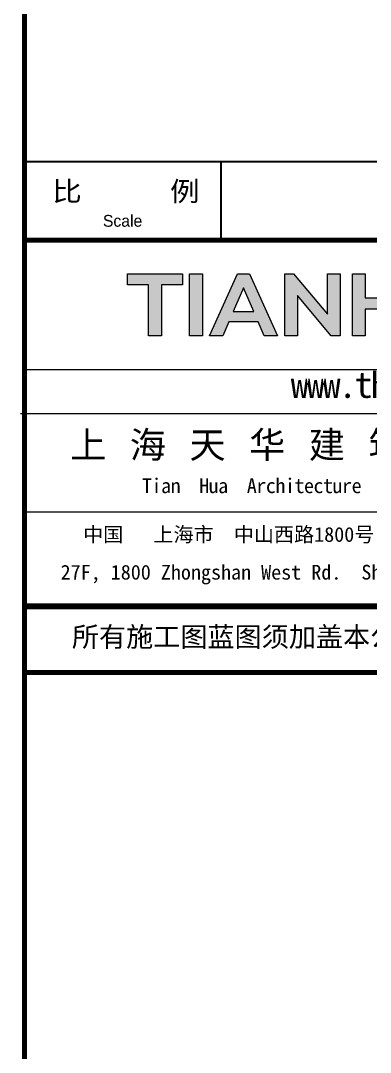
# Model space of a CAD drawing. Header units: millimetres. Extents: x -714894 to -19295, y 3400 to 234118.
# Drawn here: x -209786 to -206224, y 103923 to 114435 of the extents above; entities that cross this region are included whole.
import ezdxf
from ezdxf.enums import TextEntityAlignment as Align

# ---------------------------------------------------------------- set-up
doc = ezdxf.new("R2010")
doc.units = ezdxf.units.MM
doc.header["$LTSCALE"] = 500
for name, color, linetype in [('_U+56FE_U+5C42 1', 7, 'Continuous'), ('C-SHET-LOGO', 7, 'Continuous'), ('C-SHET-SHET', 144, 'Continuous')]:
    doc.layers.add(name, color=color, linetype=linetype)
doc.styles.add('STYLEP4', font='GOTHIC.TTF')
doc.styles.add('TH-STYLE2', font='', dxfattribs={"width": 0.8})
doc.styles.add('TH-STYLEP5', font='')
doc.styles.add('TuKuang', font='Stfangso_0.ttf', dxfattribs={"width": 1.1})
doc.styles.get('TH-STYLE2').set_extended_font_data('STXihei')
doc.styles.get('TH-STYLEP5').set_extended_font_data('STXihei')

# ---------------------------------------------------------------- blocks, each defined once
blk = doc.blocks.new('block 8-1')
at = {"layer": '_U+56FE_U+5C42 1'}
h = blk.add_hatch(color=255, dxfattribs=at)
h.dxf.hatch_style = 2
h.paths.add_polyline_path([(1397.4, -2799), (1397.4, -2704.7), (1358.4, -2704.7), (1358.4, -2684.3), (1459.9, -2684.3), (1459.9, -2704.7), (1420.9, -2704.7), (1420.9, -2799)])
h = blk.add_hatch(color=255, dxfattribs=at)
h.dxf.hatch_style = 2
h.paths.add_polyline_path([(1473.1, -2684.3), (1496.6, -2684.3), (1496.6, -2799), (1473.1, -2799)])
h = blk.add_hatch(color=255, dxfattribs=at)
h.dxf.hatch_style = 2
h.paths.add_polyline_path([(1610.6, -2799), (1599.4, -2773.1), (1545.2, -2773.1), (1534.2, -2799), (1509.7, -2799), (1561.3, -2684.3), (1583.6, -2684.3), (1635.3, -2799)])
h.paths.add_polyline_path([(1591.3, -2754), (1572.3, -2710), (1553.4, -2754)])
h = blk.add_hatch(color=255, dxfattribs=at)
h.dxf.hatch_style = 2
h.paths.add_polyline_path([(1734.5, -2799), (1672, -2724.3), (1672, -2799), (1648.6, -2799), (1648.6, -2684.3), (1664.9, -2684.3), (1727.4, -2759.1), (1727.4, -2684.3), (1750.8, -2684.3), (1750.8, -2799)])
h = blk.add_hatch(color=255, dxfattribs=at)
h.dxf.hatch_style = 2
h.paths.add_polyline_path([(1852.1, -2799), (1852.1, -2749.5), (1797, -2749.5), (1797, -2799), (1773.5, -2799), (1773.5, -2684.3), (1797, -2684.3), (1797, -2729), (1852.1, -2729), (1852.1, -2684.3), (1875.7, -2684.3), (1875.7, -2799)])
at = {"layer": '_U+56FE_U+5C42 1', "color": 255, "lineweight": 0}
for points in [[(1397.4, -2799), (1397.4, -2704.7), (1358.4, -2704.7), (1358.4, -2684.3), (1459.9, -2684.3), (1459.9, -2704.7), (1420.9, -2704.7), (1420.9, -2799), (1397.4, -2799)], [(1473.1, -2684.3), (1496.6, -2684.3), (1496.6, -2799), (1473.1, -2799), (1473.1, -2684.3)], [(1610.6, -2799), (1599.4, -2773.1), (1545.2, -2773.1), (1534.2, -2799), (1509.7, -2799), (1561.3, -2684.3), (1583.6, -2684.3), (1635.3, -2799), (1610.6, -2799)], [(1734.5, -2799), (1672, -2724.3), (1672, -2799), (1648.6, -2799), (1648.6, -2684.3), (1664.9, -2684.3), (1727.4, -2759.1), (1727.4, -2684.3), (1750.8, -2684.3), (1750.8, -2799), (1734.5, -2799)], [(1852.1, -2799), (1852.1, -2749.5), (1797, -2749.5), (1797, -2799), (1773.5, -2799), (1773.5, -2684.3), (1797, -2684.3), (1797, -2729), (1852.1, -2729), (1852.1, -2684.3), (1875.7, -2684.3), (1875.7, -2799), (1852.1, -2799)], [(1591.3, -2754), (1572.3, -2710), (1553.4, -2754), (1591.3, -2754)]]:
    blk.add_lwpolyline(points, dxfattribs=at)
blk = doc.blocks.new('block 7')
at = {"layer": '_U+56FE_U+5C42 1'}
blk.add_blockref('block 8-1', (0, 0), dxfattribs=at)
blk = doc.blocks.new('LOGO2020')
at = {"const_width": 0.5}
blk.add_lwpolyline([(80, 0), (0, 0), (0, 44), (80, 44)], close=True, dxfattribs=at)
at = {"lineweight": 9}
for points in [[(79.93, 0), (0, 0), (0, 44), (79.93, 44), (79.93, 0)], [(0, 30.83), (79.93, 30.83)], [(-0.39, 26.36), (79.55, 26.36)], [(-0.15, 16.36), (79.79, 16.36)], [(0, 6.52), (79.93, 6.52)]]:
    blk.add_lwpolyline(points, dxfattribs=at)
at = {"const_width": 0.5}
blk.add_lwpolyline([(0, 6.77), (80, 6.77)], dxfattribs=at)
at = {"xscale": 0.055125, "yscale": 0.055125, "zscale": 0.055125}
blk.add_blockref('block 7', (-64.39, 188.56), dxfattribs=at)
at = {"attachment_point": 7}
for s, insert, char_height, style in [('{\\W1;\\T0.9;www.thape.com}', (27.11, 27.19), 2.6547, 'TH-STYLE2'), ('{\\fSTXihei|b0|i0|c0|p34;27F, 1800 Zhongshan West Rd.  Shanghai 200235,PRC}', (3.68, 8.96), 1.5, 'TH-STYLEP5')]:
    blk.add_mtext(s, dxfattribs=dict(at, insert=insert, char_height=char_height, style=style))
for s, insert, char_height, width, attachment_point, style in [('{\\fSimHei|b1|i0|c134|p2;\\W1;\\T1.1;上 海 天 华 建 筑 设 计 有 限 公 司}', (40.07, 23.02), 2.7, 80.9454, 5, 'TH-STYLE2'), ('{\\fSTXihei|b0|i0|c204|p2;\\T0.95;Tian\\fSTXihei|b0|i0|c238|p2; \\fSTXihei|b0|i0|c204|p2; Hua\\fSTXihei|b0|i0|c238|p2; \\fSTXihei|b0|i0|c204|p2; Architecture \\fSTXihei|b0|i0|c238|p2; \\fSTXihei|b0|i0|c204|p2;Planning \\fSTXihei|b0|i0|c238|p2; \\fSTXihei|b0|i0|c204|p2;& \\fSTXihei|b0|i0|c238|p2; \\fSTXihei|b0|i0|c204|p2;Engineering\\fSTXihei|b0|i0|c238|p2; \\fSTXihei|b0|i0|c204|p2; Limited}', (40.08, 18.76), 1.5, 54.8, 5, 'TH-STYLEP5'), ('{\\fSTXihei|b0|i0|c134|p2;中国   上海市  中山西路1800号  兆丰环球大厦27楼}', (5.97, 14.8), 1.5, 75.8521, 1, 'TH-STYLEP5'), ('{\\fSTXihei|b0|i0|c134|p2;所有施工图蓝图须加盖本公司施工图用图章后为有效施工图}', (4.83, 4.64), 2.0231, 75.8521, 1, 'TH-STYLEP5')]:
    blk.add_mtext(s, dxfattribs=dict(insert=insert, char_height=char_height, width=width, attachment_point=attachment_point, style=style))
blk = doc.blocks.new('SH_THAPE_A0L')
blk.add_line((1119, 301), (1119, 293))
at = {"const_width": 0.5}
blk.add_lwpolyline([(1099, 831), (1099, 10)], dxfattribs=at)
blk.add_lwpolyline([(1099, 301), (1099, 293), (1179, 293), (1179, 301)], close=True)
at = {"layer": 'C-SHET-LOGO', "xscale": 1.000832973929552, "yscale": 1.000832973929552, "zscale": 1.000832973929552}
blk.add_blockref('LOGO2020', (1099, 248.96), dxfattribs=at)
at = {"style": 'TuKuang', "width": 1.1}
blk.add_text('比  \u3000\u3000例', height=2, dxfattribs=at).set_placement((1101.84, 296.98))
at = {"style": 'STYLEP4'}
blk.add_text('Scale', height=1.2, dxfattribs=at).set_placement((1109, 295), align=Align.MIDDLE)

msp = doc.modelspace()

# ---------------------------------------------------------------- block references
at = {"layer": 'C-SHET-SHET', "xscale": 100, "yscale": 100, "zscale": 100}
msp.add_blockref('SH_THAPE_A0L', (-319647.48, 82897.79), dxfattribs=at)

doc.saveas('drawing.dxf')
